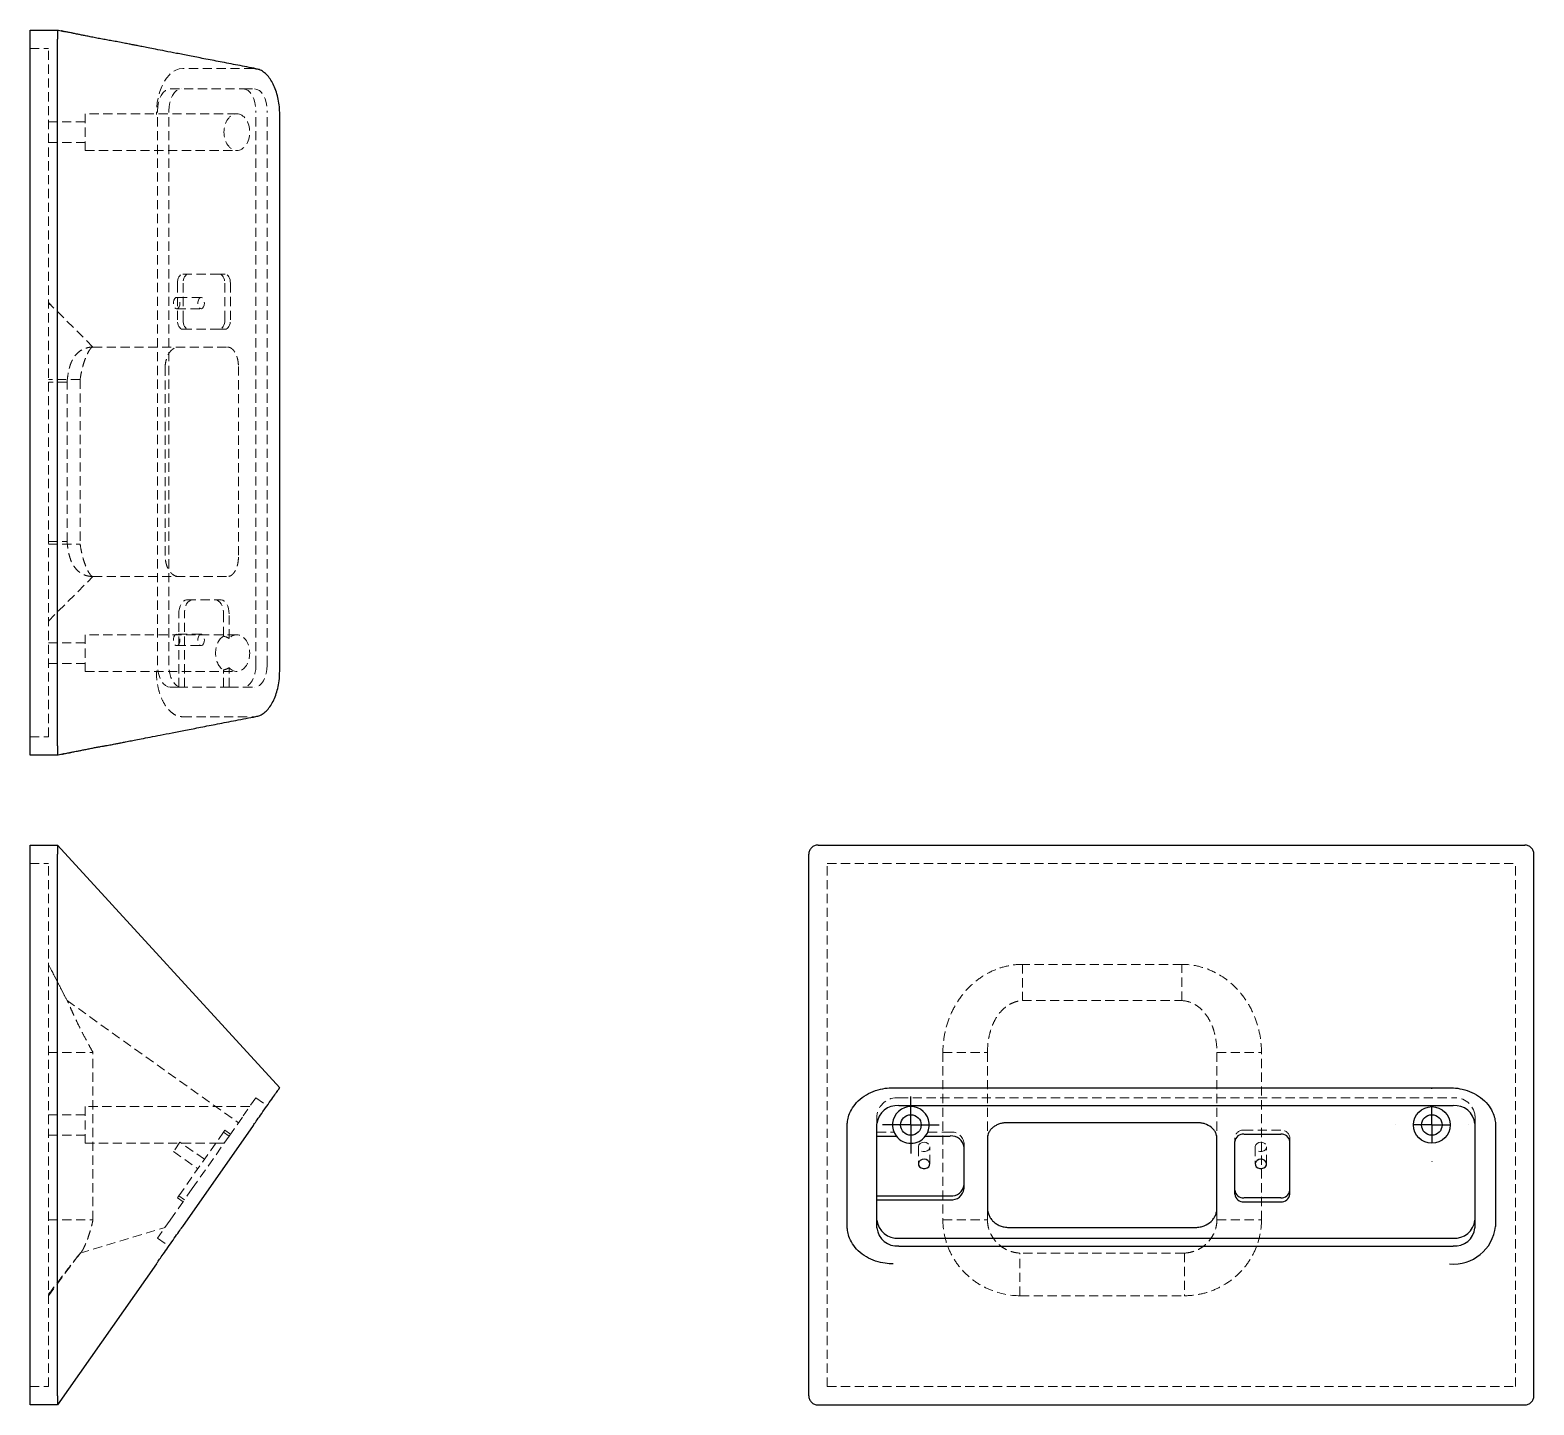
# Model space of a CAD drawing. Header units: millimetres. Extents: x 66 to 273, y 18 to 208.
import ezdxf

# ---------------------------------------------------------------- set-up
doc = ezdxf.new("R2010")
doc.units = ezdxf.units.MM
doc.linetypes.add('HIDDEN', pattern=[1.905, 1.27, -0.635])
doc.layers.add('10', color=7, linetype='Continuous')

# ---------------------------------------------------------------- blocks, each defined once
blk = doc.blocks.new('SW_CENTERMARKSYMBOL_0')
at = {"layer": '10', "color": 0}
for p, q in [((0, 5), (0, 5.03)), ((0, 0), (0, 2.5)), ((-5, 0), (-5.03, 0)), ((0, 0), (-2.5, 0)), ((0, 0), (0, -2.5)), ((0, 0), (2.5, 0)), ((5, 0), (5.03, 0)), ((0, -5), (0, -5.03))]:
    blk.add_line(p, q, dxfattribs=at)
blk = doc.blocks.new('SW_CENTERMARKSYMBOL_1')
at = {"layer": '10', "color": 0}
for p, q in [((0, 2.5), (0, 3.92)), ((0, 0), (0, 2.5)), ((-2.5, 0), (-3.92, 0)), ((0, 0), (-2.5, 0)), ((0, 0), (0, -2.5)), ((0, 0), (2.5, 0)), ((2.5, 0), (3.92, 0)), ((0, -2.5), (0, -3.92))]:
    blk.add_line(p, q, dxfattribs=at)

msp = doc.modelspace()

# ---------------------------------------------------------------- linework, layer by layer
at = {"color": 7, "linetype": 'Continuous', "lineweight": 25}
for p, q in [((65.61, 208), (69.4, 208)), ((65.61, 206.73), (65.61, 208)), ((65.61, 109.27), (65.61, 206.73)), ((69.4, 109.27), (69.4, 206.73)), ((100.03, 119.63), (100.03, 196.37)), ((65.61, 108), (65.61, 109.27)), ((69.4, 108), (65.61, 108)), ((65.61, 94.34), (65.61, 95.61)), ((65.61, 95.61), (69.4, 95.61)), ((100.03, 62.14), (69.4, 95.61)), ((174.27, 95.61), (271.73, 95.61)), ((65.61, 19.66), (65.61, 94.34)), ((69.4, 19.66), (69.4, 94.34)), ((173, 19.66), (173, 94.34)), ((273, 19.66), (273, 94.34)), ((184.63, 62.14), (261.37, 62.14)), ((185.42, 59.67), (261.84, 59.67)), ((86.65, 43.02), (96.4, 56.95)), ((178.3, 43.02), (178.3, 56.95)), ((182.38, 42.79), (182.38, 57.18)), ((226.61, 57.31), (200.31, 57.31)), ((264.88, 42.79), (264.88, 57.18)), ((267.7, 56.95), (267.7, 43.02)), ((182.38, 55.48), (185.06, 55.48)), ((189.11, 55.48), (192.51, 55.48)), ((194.41, 48.22), (194.41, 53.93)), ((197.64, 55.16), (197.64, 45.49)), ((229.28, 45.49), (229.28, 55.16)), ((231.75, 47.45), (231.75, 54.71)), ((233.02, 55.74), (238.08, 55.74)), ((239.34, 47.45), (239.34, 54.71)), ((182.38, 47.21), (192.51, 47.21)), ((182.38, 46.67), (192.51, 46.67)), ((238.08, 46.95), (233.02, 46.95)), ((233.02, 46.41), (238.08, 46.41)), ((200.56, 42.88), (226.36, 42.88)), ((185.42, 41.39), (261.84, 41.39)), ((185.42, 40.3), (261.84, 40.3)), ((83.02, 37.83), (69.4, 18.39)), ((65.61, 18.39), (65.61, 19.66)), ((69.4, 18.39), (65.61, 18.39)), ((174.27, 18.39), (271.73, 18.39))]:
    msp.add_line(p, q, dxfattribs=at)
at = {"color": 7, "linetype": 'HIDDEN', "lineweight": 18}
for p, q in [((65.61, 205.47), (68.14, 205.47)), ((68.14, 110.53), (68.14, 205.47)), ((96.4, 202.7), (86.65, 202.7)), ((96.75, 202.63), (96.4, 202.7)), ((84.93, 199.88), (95.01, 199.88)), ((95.01, 199.88), (96.56, 199.88)), ((73.2, 195.34), (68.14, 195.34)), ((73.2, 196.45), (73.2, 191.39)), ((94.12, 196.45), (73.2, 196.45)), ((83.19, 120.42), (83.19, 196.84)), ((84.75, 120.42), (84.75, 196.84)), ((96.75, 120.42), (96.75, 196.84)), ((98.3, 120.42), (98.3, 196.84)), ((68.14, 192.49), (73.2, 192.49)), ((73.2, 191.39), (94.12, 191.39)), ((91.73, 174.34), (86.65, 174.34)), ((92.51, 174.34), (91.73, 174.34)), ((85.93, 173.08), (85.93, 168.02)), ((86.7, 168.02), (86.7, 173.08)), ((92.46, 173.08), (92.46, 168.02)), ((93.24, 168.02), (93.24, 173.08)), ((74.28, 164.28), (68.14, 170.42)), ((89.19, 171.13), (85.82, 171.13)), ((85.82, 169.55), (89.19, 169.55)), ((91.73, 166.75), (86.65, 166.75)), ((91.73, 166.75), (92.51, 166.75)), ((74.28, 164.28), (92.83, 164.28)), ((72.5, 159.8), (68.14, 159.8)), ((72.5, 159.8), (72.5, 137.12)), ((84.23, 135.56), (84.23, 161.36)), ((94.34, 161.61), (94.34, 135.31)), ((70.71, 159.45), (68.14, 159.45)), ((70.71, 137.46), (70.71, 159.45)), ((68.14, 137.46), (70.71, 137.46)), ((68.14, 137.12), (72.5, 137.12)), ((68.14, 126.49), (74.28, 132.64)), ((74.28, 132.64), (92.83, 132.64)), ((87.2, 129.41), (91.19, 129.41)), ((91.97, 129.41), (91.19, 129.41)), ((86.11, 117.38), (86.11, 127.51)), ((86.88, 117.38), (86.88, 127.51)), ((92.28, 124.42), (92.28, 127.51)), ((93.06, 124.11), (93.06, 127.51)), ((73.2, 124.61), (73.2, 119.55)), ((94.12, 124.61), (73.2, 124.61)), ((89.19, 124.69), (85.82, 124.69)), ((73.2, 123.51), (68.14, 123.51)), ((85.82, 123.11), (89.19, 123.11)), ((68.14, 120.66), (73.2, 120.66)), ((73.2, 119.55), (94.12, 119.55)), ((92.28, 117.38), (92.28, 119.74)), ((93.06, 117.38), (93.06, 120.06)), ((84.93, 117.38), (86.11, 117.38)), ((86.11, 117.38), (92.28, 117.38)), ((92.28, 117.38), (93.06, 117.38)), ((93.06, 117.38), (95.01, 117.38)), ((95.01, 117.38), (96.56, 117.38)), ((86.65, 113.3), (96.4, 113.3)), ((96.4, 113.3), (96.76, 113.35)), ((65.61, 110.53), (68.14, 110.53)), ((65.61, 93.08), (68.14, 93.08)), ((68.14, 20.92), (68.14, 93.08)), ((175.53, 93.08), (270.47, 93.08)), ((175.53, 20.92), (175.53, 93.08)), ((270.47, 20.92), (270.47, 93.08)), ((68.14, 79.15), (70.71, 74.15)), ((202.46, 79.15), (202.46, 74.15)), ((224.45, 79.15), (202.46, 79.15)), ((224.45, 74.15), (224.45, 79.15)), ((70.71, 74.15), (94.34, 57.31)), ((202.46, 74.15), (224.45, 74.15)), ((68.14, 67), (74.28, 67)), ((74.28, 43.9), (74.28, 67)), ((191.49, 67), (197.64, 67)), ((191.49, 67), (191.49, 43.9)), ((197.64, 67), (197.64, 55.16)), ((229.28, 67), (229.28, 55.16)), ((229.28, 67), (235.42, 67)), ((235.42, 43.9), (235.42, 67)), ((96.75, 60.76), (95.01, 58.27)), ((96.75, 60.76), (98.3, 59.67)), ((185.42, 60.76), (261.84, 60.76)), ((73.2, 58.42), (68.14, 58.42)), ((73.2, 59.53), (73.2, 54.47)), ((95.89, 59.53), (73.2, 59.53)), ((93.06, 55.48), (95.01, 58.27)), ((182.38, 58.27), (182.38, 57.18)), ((264.88, 58.27), (264.88, 57.18)), ((86.11, 47.21), (92.28, 56.03)), ((92.46, 56.29), (92.28, 56.03)), ((92.28, 56.03), (93.06, 55.48)), ((93.24, 55.74), (92.46, 56.29)), ((182.38, 56.03), (184.74, 56.03)), ((189.42, 56.03), (192.51, 56.03)), ((238.08, 56.29), (233.02, 56.29)), ((68.14, 55.58), (73.2, 55.58)), ((73.2, 54.47), (91.19, 54.47)), ((86.28, 54.63), (85.37, 53.33)), ((89.65, 52.27), (86.28, 54.63)), ((87.97, 48.22), (91.97, 53.93)), ((91.19, 54.47), (92.35, 54.47)), ((93.06, 55.48), (91.97, 53.93)), ((188.11, 53.98), (188.11, 51.62)), ((189.69, 51.62), (189.69, 53.98)), ((194.41, 53.93), (194.41, 54.47)), ((231.75, 55.25), (231.75, 54.71)), ((234.55, 53.98), (234.55, 51.62)), ((236.13, 51.62), (236.13, 53.98)), ((239.34, 54.71), (239.34, 55.25)), ((85.37, 53.33), (88.74, 50.97)), ((87.97, 48.22), (86.88, 46.67)), ((84.93, 43.88), (86.88, 46.67)), ((86.11, 47.21), (85.93, 46.95)), ((85.93, 46.95), (86.7, 46.41)), ((86.11, 47.21), (86.88, 46.67)), ((68.14, 43.9), (74.28, 43.9)), ((84.93, 43.88), (83.19, 41.39)), ((191.49, 43.9), (197.64, 43.9)), ((197.64, 43.9), (197.64, 45.49)), ((229.28, 43.9), (229.28, 45.49)), ((229.28, 43.9), (235.42, 43.9)), ((72.5, 39.33), (84.23, 42.88)), ((72.5, 39.33), (72.62, 39.42)), ((72.69, 39.51), (72.78, 39.63)), ((83.19, 41.39), (84.75, 40.3)), ((68.14, 33.45), (72.5, 39.33)), ((202.12, 33.45), (202.12, 39.33)), ((224.8, 39.33), (202.12, 39.33)), ((224.8, 39.33), (224.8, 33.45)), ((202.12, 33.45), (224.8, 33.45)), ((65.61, 20.92), (68.14, 20.92)), ((175.53, 20.92), (270.47, 20.92))]:
    msp.add_line(p, q, dxfattribs=at)
at = {"color": 7, "linetype": 'HIDDEN', "lineweight": 18, "flags": 128}
for points in [[(86.65, 202.7), (86.17, 202.65), (85.71, 202.48), (85.26, 202.22), (84.83, 201.85), (84.44, 201.39), (84.08, 200.85), (83.77, 200.22), (83.5, 199.53), (83.29, 198.79), (83.14, 198.01), (83.05, 197.2), (83.02, 196.37)], [(83.19, 196.84), (83.22, 197.44), (83.32, 198.01), (83.48, 198.53), (83.7, 198.99), (83.97, 199.37), (84.27, 199.65), (84.59, 199.82), (84.93, 199.88)], [(84.75, 196.84), (84.78, 197.44), (84.88, 198.01), (85.04, 198.53), (85.26, 198.99), (85.52, 199.37), (85.82, 199.65), (86.15, 199.82), (86.49, 199.88)], [(95.01, 199.88), (95.35, 199.82), (95.67, 199.65), (95.98, 199.37), (96.24, 198.99), (96.46, 198.53), (96.62, 198.01), (96.72, 197.44), (96.75, 196.84)], [(96.56, 199.88), (96.9, 199.82), (97.23, 199.65), (97.53, 199.37), (97.79, 198.99), (98.01, 198.53), (98.17, 198.01), (98.27, 197.44), (98.3, 196.84)], [(85.93, 173.08), (85.94, 173.33), (85.98, 173.56), (86.05, 173.78), (86.14, 173.97), (86.25, 174.13), (86.37, 174.25), (86.51, 174.32), (86.65, 174.34)], [(87.43, 174.34), (87.29, 174.32), (87.15, 174.25), (87.03, 174.13), (86.92, 173.97), (86.83, 173.78), (86.76, 173.56), (86.72, 173.33), (86.7, 173.08)], [(91.73, 174.34), (91.88, 174.32), (92.01, 174.25), (92.14, 174.13), (92.25, 173.97), (92.34, 173.78), (92.4, 173.56), (92.45, 173.33), (92.46, 173.08)], [(93.24, 173.08), (93.22, 173.33), (93.18, 173.56), (93.12, 173.78), (93.02, 173.97), (92.91, 174.13), (92.79, 174.25), (92.65, 174.32), (92.51, 174.34)], [(86.28, 170.34), (86.25, 170.06), (86.16, 169.81), (86.02, 169.63), (85.86, 169.55), (85.7, 169.58), (85.55, 169.71), (85.44, 169.93), (85.38, 170.2), (85.38, 170.49), (85.44, 170.76), (85.55, 170.97), (85.7, 171.1), (85.86, 171.13), (86.02, 171.05), (86.16, 170.87), (86.25, 170.63), (86.28, 170.34)], [(89.65, 170.34), (89.62, 170.06), (89.53, 169.81), (89.39, 169.63), (89.23, 169.55), (89.07, 169.58), (88.92, 169.71), (88.81, 169.93), (88.75, 170.2), (88.75, 170.49), (88.81, 170.76), (88.92, 170.97), (89.07, 171.1), (89.23, 171.13), (89.39, 171.05), (89.53, 170.87), (89.62, 170.63), (89.65, 170.34)], [(86.65, 166.75), (86.51, 166.77), (86.37, 166.85), (86.25, 166.96), (86.14, 167.12), (86.05, 167.31), (85.98, 167.53), (85.94, 167.77), (85.93, 168.02)], [(86.7, 168.02), (86.72, 167.77), (86.76, 167.53), (86.83, 167.31), (86.92, 167.12), (87.03, 166.96), (87.15, 166.85), (87.29, 166.77), (87.43, 166.75)], [(92.46, 168.02), (92.45, 167.77), (92.4, 167.53), (92.34, 167.31), (92.25, 167.12), (92.14, 166.96), (92.01, 166.85), (91.88, 166.77), (91.73, 166.75)], [(92.51, 166.75), (92.65, 166.77), (92.79, 166.85), (92.91, 166.96), (93.02, 167.12), (93.12, 167.31), (93.18, 167.53), (93.22, 167.77), (93.24, 168.02)], [(86.11, 127.51), (86.13, 127.88), (86.19, 128.24), (86.29, 128.56), (86.43, 128.85), (86.59, 129.09), (86.78, 129.26), (86.98, 129.37), (87.2, 129.41)], [(87.97, 129.41), (87.76, 129.37), (87.56, 129.26), (87.37, 129.09), (87.2, 128.85), (87.07, 128.56), (86.97, 128.24), (86.91, 127.88), (86.88, 127.51)], [(91.19, 129.41), (91.4, 129.37), (91.61, 129.26), (91.79, 129.09), (91.96, 128.85), (92.09, 128.56), (92.2, 128.24), (92.26, 127.88), (92.28, 127.51)], [(93.06, 127.51), (93.03, 127.88), (92.97, 128.24), (92.87, 128.56), (92.74, 128.85), (92.57, 129.09), (92.38, 129.26), (92.18, 129.37), (91.97, 129.41)], [(86.28, 123.9), (86.25, 123.62), (86.16, 123.37), (86.02, 123.19), (85.86, 123.11), (85.7, 123.14), (85.55, 123.27), (85.44, 123.49), (85.38, 123.76), (85.38, 124.05), (85.44, 124.32), (85.55, 124.53), (85.7, 124.66), (85.86, 124.69), (86.02, 124.61), (86.16, 124.43), (86.25, 124.19), (86.28, 123.9)], [(89.65, 123.9), (89.62, 123.62), (89.53, 123.37), (89.39, 123.19), (89.23, 123.11), (89.07, 123.14), (88.92, 123.27), (88.81, 123.49), (88.75, 123.76), (88.75, 124.05), (88.81, 124.32), (88.92, 124.53), (89.07, 124.66), (89.23, 124.69), (89.39, 124.61), (89.53, 124.43), (89.62, 124.19), (89.65, 123.9)], [(84.93, 117.38), (84.59, 117.44), (84.27, 117.61), (83.97, 117.89), (83.7, 118.27), (83.48, 118.73), (83.32, 119.26), (83.22, 119.83), (83.19, 120.42)], [(86.49, 117.38), (86.15, 117.44), (85.82, 117.61), (85.52, 117.89), (85.26, 118.27), (85.04, 118.73), (84.88, 119.26), (84.78, 119.83), (84.75, 120.42)], [(96.75, 120.42), (96.72, 119.83), (96.62, 119.26), (96.46, 118.73), (96.24, 118.27), (95.98, 117.89), (95.67, 117.61), (95.35, 117.44), (95.01, 117.38)], [(98.3, 120.42), (98.27, 119.83), (98.17, 119.26), (98.01, 118.73), (97.79, 118.27), (97.53, 117.89), (97.23, 117.61), (96.9, 117.44), (96.56, 117.38)], [(188.9, 54.63), (188.62, 54.58), (188.37, 54.46), (188.19, 54.27), (188.11, 54.04), (188.14, 53.8), (188.27, 53.59), (188.49, 53.43), (188.76, 53.34), (189.05, 53.34), (189.32, 53.43), (189.53, 53.59), (189.66, 53.8), (189.69, 54.04), (189.61, 54.27), (189.43, 54.46), (189.19, 54.58), (188.9, 54.63)], [(235.34, 54.63), (235.06, 54.58), (234.81, 54.46), (234.63, 54.27), (234.55, 54.04), (234.58, 53.8), (234.71, 53.59), (234.93, 53.43), (235.2, 53.34), (235.49, 53.34), (235.76, 53.43), (235.97, 53.59), (236.1, 53.8), (236.13, 54.04), (236.05, 54.27), (235.87, 54.46), (235.63, 54.58), (235.34, 54.63)]]:
    msp.add_lwpolyline(points, dxfattribs=at)
at = {"color": 7, "linetype": 'Continuous', "lineweight": 25, "flags": 128}
for points in [[(188.9, 52.27), (188.62, 52.22), (188.37, 52.1), (188.19, 51.91), (188.11, 51.68), (188.14, 51.44), (188.27, 51.23), (188.49, 51.07), (188.76, 50.98), (189.05, 50.98), (189.32, 51.07), (189.53, 51.23), (189.66, 51.44), (189.69, 51.68), (189.61, 51.91), (189.43, 52.1), (189.19, 52.22), (188.9, 52.27)], [(235.34, 52.27), (235.06, 52.22), (234.81, 52.1), (234.63, 51.91), (234.55, 51.68), (234.58, 51.44), (234.71, 51.23), (234.93, 51.07), (235.2, 50.98), (235.49, 50.98), (235.76, 51.07), (235.97, 51.23), (236.1, 51.44), (236.13, 51.68), (236.05, 51.91), (235.87, 52.1), (235.63, 52.22), (235.34, 52.27)]]:
    msp.add_lwpolyline(points, dxfattribs=at)
at = {"color": 7, "linetype": 'Continuous', "lineweight": 25}
for centre, radius in [((187.08, 57), 1.42), ((258.92, 57), 2.53), ((258.92, 57), 1.42)]:
    msp.add_circle(centre, radius, dxfattribs=at)
at = {"color": 7, "linetype": 'HIDDEN', "lineweight": 18}
for centre, radius, start, end in [((185.17, 57.96), 2.8, 84.8889, 173.7565), ((262.09, 57.96), 2.8, 6.2435, 95.1111), ((192.67, 54.28), 1.75, 6.2435, 95.1111), ((232.91, 55.12), 1.17, 84.8889, 173.7565), ((238.18, 55.12), 1.17, 6.2435, 95.1111)]:
    msp.add_arc(centre, radius, start, end, dxfattribs=at)
at = {"color": 7, "linetype": 'Continuous', "lineweight": 25}
for centre, radius, start, end in [((185.17, 56.88), 2.8, 84.8889, 173.7565), ((187.08, 57), 2.53, 323.1775, 216.8225), ((262.09, 56.88), 2.8, 6.2435, 95.1111), ((187.08, 57), 2.53, 216.8225, 323.1775), ((192.67, 53.74), 1.75, 6.2435, 95.1111), ((232.91, 54.58), 1.17, 84.8889, 173.7565), ((238.18, 54.58), 1.17, 6.2435, 95.1111), ((192.67, 48.96), 1.75, 264.8889, 353.7565), ((192.67, 48.42), 1.75, 264.8889, 353.7565), ((232.91, 48.12), 1.17, 186.2435, 275.1111), ((238.18, 48.12), 1.17, 264.8889, 353.7565), ((232.91, 47.57), 1.17, 186.2435, 275.1111), ((238.18, 47.57), 1.17, 264.8889, 353.7565), ((185.17, 44.19), 2.8, 186.2435, 275.1111), ((262.09, 44.19), 2.8, 264.8889, 353.7565), ((185.17, 43.1), 2.8, 186.2435, 275.1111), ((261.89, 43.65), 5.84, 264.8889, 353.7565), ((262.09, 43.1), 2.8, 264.8889, 353.7565)]:
    msp.add_arc(centre, radius, start, end, dxfattribs=at)
at = {"color": 7, "linetype": 'HIDDEN', "lineweight": 18}
msp.add_ellipse((94.12, 193.92), major_axis=(0, 2.53), ratio=0.700208, dxfattribs=at)
for centre, major_axis, start_param, end_param in [((94.12, 122.08), (0, 2.53), 2.498919, 6.925859), ((92.96, 122.08), (0, 2.53), 0.394392, 2.747201), ((90.89, 122.08), (3.62, 0), 0.928122, 1.176404), ((90.89, 122.08), (3.62, 0), 5.106781, 5.355063)]:
    msp.add_ellipse(centre, major_axis=major_axis, ratio=0.700208, start_param=start_param, end_param=end_param, dxfattribs=at)
at = {"color": 7, "linetype": 'Continuous', "lineweight": 25}
for points, knots in [([(69.4, 208), (69.4, 208), (69.4, 207.97), (69.4, 207.87), (69.4, 207.83), (69.4, 207.74), (69.4, 207.69), (69.4, 207.51), (69.4, 207.37), (69.4, 207.07), (69.4, 206.9), (69.4, 206.73)], [0, 0, 0, 0, 0.25, 0.25, 0.375, 0.375, 0.5, 0.5, 0.75, 0.75, 1, 1, 1, 1]), ([(96.76, 202.67), (95.92, 202.83), (94.27, 203.15), (91.88, 203.61), (89.66, 204.04), (87.65, 204.43), (85.87, 204.78), (84.3, 205.08), (83, 205.34), (81.93, 205.55), (81.09, 205.71), (80.41, 205.84), (79.83, 205.96), (79.23, 206.07), (78.52, 206.21), (77.81, 206.35), (76.99, 206.5), (76.15, 206.65), (75.38, 206.79), (74.63, 206.93), (73.91, 207.07), (73.29, 207.2), (72.72, 207.31), (72.25, 207.41), (71.88, 207.48), (71.61, 207.54), (71.38, 207.58), (71.13, 207.63), (70.93, 207.67), (70.65, 207.73), (70.41, 207.78), (70.2, 207.83), (70.05, 207.86), (69.96, 207.88), (69.92, 207.88), (69.93, 207.88), (69.93, 207.88)], [0, 0, 0, 0, 0.080245, 0.158767, 0.230346, 0.294976, 0.352655, 0.403382, 0.447158, 0.479759, 0.507038, 0.528996, 0.545634, 0.564102, 0.586913, 0.614121, 0.63572, 0.651529, 0.666934, 0.682261, 0.697922, 0.712061, 0.724005, 0.733697, 0.739815, 0.745283, 0.750483, 0.755805, 0.767917, 0.782511, 0.809554, 0.843264, 0.883967, 0.931786, 0.978168, 1, 1, 1, 1]), ([(100.03, 196.37), (100.03, 196.72), (100.01, 197.43), (99.85, 198.46), (99.6, 199.45), (99.26, 200.33), (98.83, 201.11), (98.35, 201.76), (97.8, 202.24), (97.26, 202.57), (96.9, 202.61), (96.75, 202.63)], [0, 0, 0, 0, 0.11257, 0.228397, 0.341272, 0.457433, 0.569808, 0.685415, 0.798464, 0.914815, 1, 1, 1, 1]), ([(96.76, 113.35), (96.84, 113.36), (97.13, 113.39), (97.6, 113.63), (98.17, 114.06), (98.68, 114.66), (99.13, 115.4), (99.49, 116.25), (99.78, 117.21), (99.99, 118.33), (100.02, 119.16), (100.03, 119.63)], [0, 0, 0, 0, 0.045824, 0.161952, 0.274807, 0.390922, 0.504174, 0.620734, 0.733354, 0.849213, 1, 1, 1, 1]), ([(69.93, 108.12), (69.93, 108.12), (69.93, 108.12), (70, 108.13), (70.14, 108.16), (70.34, 108.2), (70.61, 108.26), (70.9, 108.32), (71.14, 108.37), (71.27, 108.39), (71.49, 108.44), (71.81, 108.5), (72.19, 108.58), (72.65, 108.67), (73.19, 108.78), (73.75, 108.89), (74.32, 109.01), (74.85, 109.11), (75.32, 109.19), (75.64, 109.25), (75.89, 109.29), (76.14, 109.33), (76.45, 109.39), (76.8, 109.45), (77.23, 109.54), (77.67, 109.62), (78.12, 109.71), (78.48, 109.78), (78.83, 109.85), (79.31, 109.94), (80.02, 110.08), (81.01, 110.27), (82.21, 110.51), (83.63, 110.78), (85.26, 111.1), (87.12, 111.46), (89.2, 111.87), (91.51, 112.32), (94.05, 112.81), (95.83, 113.15), (96.75, 113.33)], [0, 0, 0, 0, 0.0427145, 0.0962405, 0.1422885, 0.1808238, 0.2120491, 0.2364316, 0.2427754, 0.2485621, 0.25408, 0.2600761, 0.2672647, 0.2761873, 0.2872362, 0.3005568, 0.3128941, 0.3231983, 0.3319106, 0.3394634, 0.3429106, 0.3463788, 0.3539875, 0.362873, 0.3729973, 0.3914564, 0.4060601, 0.416702, 0.4258896, 0.4392352, 0.463316, 0.4948878, 0.5339522, 0.5792064, 0.6315708, 0.6910455, 0.7576292, 0.8313194, 0.9121117, 1, 1, 1, 1]), ([(69.4, 109.27), (69.4, 109.1), (69.4, 108.93), (69.4, 108.7), (69.4, 108.63), (69.4, 108.49), (69.4, 108.43), (69.4, 108.25), (69.4, 108.16), (69.4, 108.03), (69.4, 108), (69.4, 108)], [0, 0, 0, 0, 0.25, 0.25, 0.375, 0.375, 0.5, 0.5, 0.75, 0.75, 1, 1, 1, 1]), ([(69.4, 95.61), (69.4, 95.61), (69.4, 95.57), (69.4, 95.48), (69.4, 95.44), (69.4, 95.35), (69.4, 95.3), (69.4, 95.12), (69.4, 94.98), (69.4, 94.68), (69.4, 94.51), (69.4, 94.34)], [0, 0, 0, 0, 0.25, 0.25, 0.375, 0.375, 0.5, 0.5, 0.75, 0.75, 1, 1, 1, 1]), ([(174.27, 95.61), (174.1, 95.61), (173.93, 95.57), (173.7, 95.48), (173.63, 95.44), (173.49, 95.35), (173.43, 95.3), (173.25, 95.12), (173.16, 94.98), (173.03, 94.68), (173, 94.51), (173, 94.34)], [0, 0, 0, 0, 0.25, 0.25, 0.375, 0.375, 0.5, 0.5, 0.75, 0.75, 1, 1, 1, 1]), ([(273, 94.34), (273, 94.51), (272.97, 94.67), (272.87, 94.9), (272.83, 94.98), (272.74, 95.11), (272.69, 95.18), (272.51, 95.35), (272.37, 95.45), (272.07, 95.57), (271.9, 95.61), (271.73, 95.61)], [0, 0, 0, 0, 0.25, 0.25, 0.375, 0.375, 0.5, 0.5, 0.75, 0.75, 1, 1, 1, 1]), ([(96.4, 56.95), (96.5, 57.09), (96.64, 57.29), (96.97, 57.77), (97.17, 58.05), (97.61, 58.68), (97.84, 59.01), (98.32, 59.68), (98.55, 60.02), (98.98, 60.64), (99.18, 60.92), (99.52, 61.4), (99.66, 61.6), (99.87, 61.9), (99.94, 62), (100.02, 62.12), (100.03, 62.14), (100.03, 62.14)], [1.14343487, 1.14343487, 1.14343487, 1.14343487, 1.14652163, 1.14652163, 1.1496084, 1.1496084, 1.15269516, 1.15269516, 1.15578192, 1.15578192, 1.15886868, 1.15886868, 1.16195544, 1.16195544, 1.1650422, 1.1650422, 1.16812896, 1.16812896, 1.16812896, 1.16812896]), ([(178.3, 56.95), (178.3, 57.09), (178.31, 57.29), (178.37, 57.77), (178.43, 58.05), (178.65, 58.68), (178.8, 59.01), (179.23, 59.68), (179.5, 60.02), (180.15, 60.64), (180.53, 60.92), (181.34, 61.4), (181.78, 61.6), (182.66, 61.9), (183.1, 62), (183.92, 62.12), (184.3, 62.14), (184.63, 62.14)], [1.14343487, 1.14343487, 1.14343487, 1.14343487, 1.14652163, 1.14652163, 1.1496084, 1.1496084, 1.15269516, 1.15269516, 1.15578192, 1.15578192, 1.15886868, 1.15886868, 1.16195544, 1.16195544, 1.1650422, 1.1650422, 1.16812896, 1.16812896, 1.16812896, 1.16812896]), ([(261.37, 62.14), (261.7, 62.14), (262.08, 62.12), (262.9, 62), (263.34, 61.9), (264.22, 61.6), (264.66, 61.4), (265.47, 60.92), (265.85, 60.64), (266.5, 60.02), (266.77, 59.68), (267.2, 59.01), (267.35, 58.68), (267.57, 58.05), (267.63, 57.77), (267.69, 57.29), (267.7, 57.09), (267.7, 56.95)], [0.47530591, 0.47530591, 0.47530591, 0.47530591, 0.47839267, 0.47839267, 0.48147943, 0.48147943, 0.48456619, 0.48456619, 0.48765296, 0.48765296, 0.49073972, 0.49073972, 0.49382648, 0.49382648, 0.49691324, 0.49691324, 0.5, 0.5, 0.5, 0.5]), ([(200.31, 57.31), (200.13, 57.31), (199.96, 57.3), (199.62, 57.24), (199.46, 57.2), (199.13, 57.09), (198.98, 57.03), (198.69, 56.87), (198.55, 56.78), (198.31, 56.59), (198.19, 56.48), (198, 56.24), (197.91, 56.12), (197.71, 55.73), (197.64, 55.44), (197.64, 55.16)], [0, 0, 0, 0, 0.125, 0.125, 0.25, 0.25, 0.375, 0.375, 0.5, 0.5, 0.625, 0.625, 0.75, 0.75, 1, 1, 1, 1]), ([(229.28, 55.16), (229.28, 55.3), (229.26, 55.44), (229.19, 55.72), (229.14, 55.86), (229.01, 56.12), (228.92, 56.24), (228.73, 56.47), (228.61, 56.58), (228.24, 56.88), (227.94, 57.04), (227.47, 57.2), (227.3, 57.24), (226.96, 57.3), (226.78, 57.31), (226.61, 57.31)], [0, 0, 0, 0, 0.125, 0.125, 0.25, 0.25, 0.375, 0.375, 0.5, 0.5, 0.75, 0.75, 0.875, 0.875, 1, 1, 1, 1]), ([(197.64, 45.49), (197.64, 45.16), (197.71, 44.84), (197.92, 44.38), (198, 44.23), (198.2, 43.95), (198.32, 43.81), (198.58, 43.56), (198.73, 43.45), (199.04, 43.25), (199.21, 43.17), (199.58, 43.02), (199.76, 42.97), (200.15, 42.9), (200.36, 42.88), (200.56, 42.88)], [0, 0, 0, 0, 0.25, 0.25, 0.375, 0.375, 0.5, 0.5, 0.625, 0.625, 0.75, 0.75, 0.875, 0.875, 1, 1, 1, 1]), ([(226.36, 42.88), (226.56, 42.88), (226.76, 42.9), (227.15, 42.97), (227.34, 43.02), (227.88, 43.23), (228.2, 43.44), (228.6, 43.81), (228.72, 43.95), (228.92, 44.23), (229, 44.38), (229.14, 44.68), (229.19, 44.84), (229.26, 45.17), (229.28, 45.33), (229.28, 45.49)], [0, 0, 0, 0, 0.125, 0.125, 0.25, 0.25, 0.5, 0.5, 0.625, 0.625, 0.75, 0.75, 0.875, 0.875, 1, 1, 1, 1]), ([(83.02, 37.83), (83.02, 37.83), (83.03, 37.86), (83.12, 37.98), (83.19, 38.08), (83.39, 38.37), (83.53, 38.57), (83.87, 39.05), (84.07, 39.33), (84.5, 39.95), (84.74, 40.29), (85.21, 40.96), (85.44, 41.3), (85.88, 41.92), (86.08, 42.21), (86.42, 42.69), (86.55, 42.88), (86.65, 43.02)], [0.97530591, 0.97530591, 0.97530591, 0.97530591, 0.97839267, 0.97839267, 0.98147943, 0.98147943, 0.98456619, 0.98456619, 0.98765296, 0.98765296, 0.99073972, 0.99073972, 0.99382648, 0.99382648, 0.99691324, 0.99691324, 1, 1, 1, 1]), ([(184.63, 37.83), (184.3, 37.83), (183.92, 37.86), (183.1, 37.98), (182.66, 38.08), (181.78, 38.37), (181.34, 38.57), (180.53, 39.05), (180.15, 39.33), (179.5, 39.95), (179.23, 40.29), (178.8, 40.96), (178.65, 41.3), (178.43, 41.92), (178.37, 42.21), (178.31, 42.69), (178.3, 42.88), (178.3, 43.02)], [0.97530591, 0.97530591, 0.97530591, 0.97530591, 0.97839267, 0.97839267, 0.98147943, 0.98147943, 0.98456619, 0.98456619, 0.98765296, 0.98765296, 0.99073972, 0.99073972, 0.99382648, 0.99382648, 0.99691324, 0.99691324, 1, 1, 1, 1]), ([(69.4, 19.66), (69.4, 19.49), (69.4, 19.33), (69.4, 19.1), (69.4, 19.02), (69.4, 18.89), (69.4, 18.82), (69.4, 18.65), (69.4, 18.55), (69.4, 18.43), (69.4, 18.39), (69.4, 18.39)], [0, 0, 0, 0, 0.25, 0.25, 0.375, 0.375, 0.5, 0.5, 0.75, 0.75, 1, 1, 1, 1]), ([(173, 19.66), (173, 19.49), (173.03, 19.33), (173.13, 19.1), (173.17, 19.02), (173.26, 18.89), (173.31, 18.82), (173.49, 18.65), (173.63, 18.55), (173.93, 18.43), (174.1, 18.39), (174.27, 18.39)], [0, 0, 0, 0, 0.25, 0.25, 0.375, 0.375, 0.5, 0.5, 0.75, 0.75, 1, 1, 1, 1]), ([(271.73, 18.39), (271.9, 18.39), (272.06, 18.43), (272.37, 18.55), (272.51, 18.65), (272.75, 18.88), (272.84, 19.02), (272.97, 19.33), (273, 19.49), (273, 19.66)], [0, 0, 0, 0, 0.25, 0.25, 0.5, 0.5, 0.75, 0.75, 1, 1, 1, 1])]:
    msp.add_open_spline(points, degree=3, knots=knots, dxfattribs=at)
at = {"color": 7, "linetype": 'HIDDEN', "lineweight": 18}
for points, knots in [([(70.29, 207.78), (70.29, 207.78), (70.29, 207.78), (70.27, 207.78), (70.25, 207.79), (70.21, 207.8), (70.15, 207.81), (70.07, 207.83), (69.98, 207.85), (69.87, 207.88), (69.74, 207.91), (69.6, 207.95), (69.49, 207.98), (69.42, 208), (69.4, 208)], [0, 0, 0, 0, 0.00346, 0.021319, 0.054742, 0.103625, 0.167767, 0.259303, 0.36943, 0.496708, 0.638903, 0.792696, 0.953342, 1, 1, 1, 1]), ([(68.56, 170), (68.49, 170.06), (68.34, 170.19), (68.21, 170.2), (68.14, 170.21)], [0, 0, 0, 0, 0.495493, 1, 1, 1, 1]), ([(70.71, 159.45), (70.74, 159.88), (70.79, 160.29), (70.9, 160.88), (70.94, 161.08), (71.03, 161.44), (71.08, 161.61), (71.19, 161.94), (71.25, 162.09), (71.38, 162.38), (71.45, 162.51), (71.66, 162.89), (71.81, 163.1), (72.14, 163.47), (72.32, 163.62), (72.68, 163.87), (72.87, 163.97), (73.46, 164.21), (73.87, 164.28), (74.28, 164.28)], [0, 0, 0, 0, 0.125, 0.125, 0.1875, 0.1875, 0.25, 0.25, 0.3125, 0.3125, 0.375, 0.375, 0.5, 0.5, 0.625, 0.625, 0.75, 0.75, 1, 1, 1, 1]), ([(74.28, 164.28), (74.22, 164.28), (74.15, 164.25), (74, 164.13), (73.92, 164.04), (73.76, 163.81), (73.67, 163.67), (73.5, 163.34), (73.41, 163.16), (73.24, 162.75), (73.16, 162.53), (73, 162.05), (72.92, 161.79), (72.78, 161.26), (72.72, 160.98), (72.6, 160.4), (72.55, 160.1), (72.5, 159.8)], [0, 0, 0, 0, 0.125, 0.125, 0.25, 0.25, 0.375, 0.375, 0.5, 0.5, 0.625, 0.625, 0.75, 0.75, 0.875, 0.875, 1, 1, 1, 1]), ([(84.23, 161.36), (84.23, 161.56), (84.24, 161.76), (84.29, 162.15), (84.33, 162.34), (84.48, 162.88), (84.62, 163.2), (84.88, 163.6), (84.98, 163.72), (85.18, 163.92), (85.28, 164), (85.49, 164.14), (85.61, 164.19), (85.83, 164.26), (85.95, 164.28), (86.06, 164.28)], [0, 0, 0, 0, 0.125, 0.125, 0.25, 0.25, 0.5, 0.5, 0.625, 0.625, 0.75, 0.75, 0.875, 0.875, 1, 1, 1, 1]), ([(92.83, 164.28), (92.93, 164.28), (93.03, 164.26), (93.22, 164.19), (93.32, 164.14), (93.5, 164.01), (93.59, 163.92), (93.75, 163.73), (93.83, 163.61), (94.03, 163.24), (94.15, 162.94), (94.26, 162.47), (94.29, 162.3), (94.33, 161.96), (94.34, 161.78), (94.34, 161.61)], [0, 0, 0, 0, 0.125, 0.125, 0.25, 0.25, 0.375, 0.375, 0.5, 0.5, 0.75, 0.75, 0.875, 0.875, 1, 1, 1, 1]), ([(74.28, 132.64), (74.07, 132.64), (73.87, 132.66), (73.47, 132.73), (73.27, 132.79), (72.88, 132.94), (72.7, 133.04), (72.33, 133.29), (72.15, 133.44), (71.82, 133.81), (71.66, 134.02), (71.38, 134.52), (71.25, 134.81), (71.08, 135.3), (71.03, 135.47), (70.94, 135.83), (70.9, 136.03), (70.83, 136.42), (70.8, 136.62), (70.75, 137.03), (70.73, 137.25), (70.71, 137.46)], [0, 0, 0, 0, 0.125, 0.125, 0.25, 0.25, 0.375, 0.375, 0.5, 0.5, 0.625, 0.625, 0.75, 0.75, 0.8125, 0.8125, 0.875, 0.875, 0.9375, 0.9375, 1, 1, 1, 1]), ([(72.5, 137.12), (72.55, 136.82), (72.6, 136.52), (72.71, 135.95), (72.78, 135.66), (72.92, 135.12), (73, 134.87), (73.16, 134.39), (73.24, 134.17), (73.41, 133.76), (73.5, 133.58), (73.67, 133.25), (73.76, 133.11), (73.92, 132.88), (74, 132.79), (74.15, 132.67), (74.22, 132.64), (74.28, 132.64)], [0, 0, 0, 0, 0.125, 0.125, 0.25, 0.25, 0.375, 0.375, 0.5, 0.5, 0.625, 0.625, 0.75, 0.75, 0.875, 0.875, 1, 1, 1, 1]), ([(86.06, 132.64), (85.83, 132.64), (85.6, 132.71), (85.28, 132.92), (85.18, 133), (84.98, 133.2), (84.88, 133.32), (84.71, 133.58), (84.63, 133.73), (84.49, 134.04), (84.43, 134.21), (84.33, 134.58), (84.29, 134.76), (84.24, 135.15), (84.23, 135.36), (84.23, 135.56)], [0, 0, 0, 0, 0.25, 0.25, 0.375, 0.375, 0.5, 0.5, 0.625, 0.625, 0.75, 0.75, 0.875, 0.875, 1, 1, 1, 1]), ([(94.34, 135.31), (94.34, 135.13), (94.33, 134.96), (94.29, 134.62), (94.26, 134.46), (94.18, 134.13), (94.14, 133.98), (94.03, 133.69), (93.97, 133.55), (93.83, 133.31), (93.75, 133.19), (93.59, 133), (93.5, 132.91), (93.23, 132.71), (93.03, 132.64), (92.83, 132.64)], [0, 0, 0, 0, 0.125, 0.125, 0.25, 0.25, 0.375, 0.375, 0.5, 0.5, 0.625, 0.625, 0.75, 0.75, 1, 1, 1, 1]), ([(83.02, 119.63), (83.02, 119.3), (83.03, 118.92), (83.12, 118.1), (83.19, 117.66), (83.39, 116.78), (83.53, 116.34), (83.87, 115.53), (84.07, 115.15), (84.5, 114.5), (84.74, 114.23), (85.21, 113.8), (85.44, 113.65), (85.88, 113.43), (86.08, 113.37), (86.42, 113.31), (86.55, 113.3), (86.65, 113.3)], [0.97530591, 0.97530591, 0.97530591, 0.97530591, 0.97839267, 0.97839267, 0.98147943, 0.98147943, 0.98456619, 0.98456619, 0.98765296, 0.98765296, 0.99073972, 0.99073972, 0.99382648, 0.99382648, 0.99691324, 0.99691324, 1, 1, 1, 1]), ([(69.4, 108), (69.42, 108), (69.48, 108.02), (69.59, 108.05), (69.73, 108.09), (69.85, 108.12), (69.96, 108.14), (70.05, 108.16), (70.13, 108.18), (70.19, 108.2), (70.23, 108.21), (70.26, 108.21), (70.28, 108.22), (70.28, 108.22)], [0, 0, 0, 0, 0.042249, 0.200182, 0.351836, 0.492683, 0.619524, 0.730171, 0.82319, 0.889408, 0.941076, 0.97798, 1, 1, 1, 1]), ([(70.8, 74.02), (70.57, 74.45), (70.12, 75.31), (69.24, 77.01), (68.59, 78.27), (68.16, 79.1)], [0, 0, 0, 0, 0.263839, 0.512183, 1, 1, 1, 1]), ([(202.46, 79.15), (201.7, 79.15), (200.95, 79.06), (199.48, 78.72), (198.76, 78.46), (197.4, 77.8), (196.76, 77.4), (195.56, 76.46), (195.01, 75.94), (194.03, 74.79), (193.59, 74.16), (192.83, 72.85), (192.52, 72.17), (192.01, 70.74), (191.81, 70), (191.56, 68.52), (191.49, 67.76), (191.49, 67)], [0, 0, 0, 0, 0.00356848, 0.00356848, 0.00713696, 0.00713696, 0.01070545, 0.01070545, 0.01427393, 0.01427393, 0.01784241, 0.01784241, 0.02141089, 0.02141089, 0.02497937, 0.02497937, 0.02854785, 0.02854785, 0.02854785, 0.02854785]), ([(235.42, 67), (235.42, 68.53), (235.17, 70.01), (234.4, 72.16), (234.09, 72.85), (233.34, 74.16), (232.9, 74.77), (231.41, 76.51), (230.22, 77.45), (228.16, 78.46), (227.45, 78.71), (225.99, 79.06), (225.22, 79.15), (224.45, 79.15)], [0, 0, 0, 0, 0.00712186, 0.00712186, 0.01068279, 0.01068279, 0.01424373, 0.01424373, 0.02136559, 0.02136559, 0.02492652, 0.02492652, 0.02848745, 0.02848745, 0.02848745, 0.02848745]), ([(74.28, 67), (74.07, 67.38), (73.87, 67.75), (73.47, 68.49), (73.27, 68.86), (72.88, 69.59), (72.7, 69.95), (72.33, 70.68), (72.15, 71.04), (71.82, 71.74), (71.66, 72.07), (71.38, 72.7), (71.25, 73), (71.08, 73.38), (71.03, 73.5), (70.94, 73.71), (70.9, 73.8), (70.83, 73.96), (70.8, 74.02), (70.75, 74.11), (70.73, 74.14), (70.71, 74.15)], [0, 0, 0, 0, 0.125, 0.125, 0.25, 0.25, 0.375, 0.375, 0.5, 0.5, 0.625, 0.625, 0.75, 0.75, 0.8125, 0.8125, 0.875, 0.875, 0.9375, 0.9375, 1, 1, 1, 1]), ([(197.64, 67), (197.64, 67.38), (197.66, 67.75), (197.73, 68.49), (197.79, 68.86), (197.94, 69.59), (198.04, 69.95), (198.29, 70.68), (198.44, 71.04), (198.81, 71.74), (199.02, 72.07), (199.52, 72.7), (199.81, 73), (200.3, 73.38), (200.47, 73.5), (200.83, 73.71), (201.03, 73.8), (201.42, 73.96), (201.62, 74.02), (202.03, 74.11), (202.25, 74.14), (202.46, 74.15)], [0, 0, 0, 0, 0.125, 0.125, 0.25, 0.25, 0.375, 0.375, 0.5, 0.5, 0.625, 0.625, 0.75, 0.75, 0.8125, 0.8125, 0.875, 0.875, 0.9375, 0.9375, 1, 1, 1, 1]), ([(224.45, 74.15), (224.88, 74.13), (225.29, 74.04), (225.88, 73.81), (226.08, 73.71), (226.44, 73.5), (226.61, 73.39), (226.94, 73.13), (227.09, 72.99), (227.38, 72.71), (227.51, 72.56), (227.89, 72.09), (228.1, 71.75), (228.47, 71.05), (228.62, 70.7), (228.87, 69.98), (228.97, 69.61), (229.21, 68.49), (229.28, 67.75), (229.28, 67)], [0, 0, 0, 0, 0.125, 0.125, 0.1875, 0.1875, 0.25, 0.25, 0.3125, 0.3125, 0.375, 0.375, 0.5, 0.5, 0.625, 0.625, 0.75, 0.75, 1, 1, 1, 1]), ([(72.69, 39.51), (72.72, 39.55), (72.81, 39.66), (72.98, 39.98), (73.19, 40.42), (73.43, 40.99), (73.67, 41.65), (73.91, 42.41), (74.12, 43.17), (74.23, 43.68), (74.28, 43.9)], [0, 0, 0, 0, 0.084628, 0.209908, 0.338371, 0.472338, 0.609971, 0.747354, 0.88927, 1, 1, 1, 1]), ([(191.49, 43.9), (191.49, 43.21), (191.56, 42.52), (191.84, 41.18), (192.05, 40.51), (192.59, 39.24), (192.92, 38.64), (193.7, 37.5), (194.15, 36.97), (195.13, 36.01), (195.66, 35.58), (196.83, 34.82), (197.44, 34.5), (199.34, 33.73), (200.74, 33.45), (202.12, 33.45)], [0, 0, 0, 0, 0.00325093, 0.00325093, 0.00650186, 0.00650186, 0.00975279, 0.00975279, 0.01300373, 0.01300373, 0.01625466, 0.01625466, 0.01950559, 0.01950559, 0.02600745, 0.02600745, 0.02600745, 0.02600745]), ([(202.12, 39.33), (201.82, 39.35), (201.52, 39.39), (200.95, 39.53), (200.66, 39.63), (200.12, 39.87), (199.87, 40.02), (199.39, 40.35), (199.17, 40.54), (198.76, 40.96), (198.58, 41.18), (198.25, 41.66), (198.11, 41.92), (197.88, 42.45), (197.79, 42.73), (197.67, 43.31), (197.64, 43.6), (197.64, 43.9)], [0, 0, 0, 0, 0.125, 0.125, 0.25, 0.25, 0.375, 0.375, 0.5, 0.5, 0.625, 0.625, 0.75, 0.75, 0.875, 0.875, 1, 1, 1, 1]), ([(229.28, 43.9), (229.28, 43.6), (229.25, 43.31), (229.13, 42.74), (229.04, 42.45), (228.81, 41.92), (228.67, 41.66), (228.34, 41.18), (228.16, 40.95), (227.75, 40.54), (227.53, 40.35), (227.05, 40.01), (226.79, 39.87), (226.26, 39.63), (225.98, 39.53), (225.4, 39.39), (225.1, 39.35), (224.8, 39.33)], [0, 0, 0, 0, 0.125, 0.125, 0.25, 0.25, 0.375, 0.375, 0.5, 0.5, 0.625, 0.625, 0.75, 0.75, 0.875, 0.875, 1, 1, 1, 1]), ([(224.8, 33.45), (225.49, 33.45), (226.18, 33.52), (227.53, 33.78), (228.19, 33.98), (229.48, 34.5), (230.08, 34.81), (231.23, 35.56), (231.78, 36), (232.77, 36.96), (233.21, 37.49), (233.99, 38.63), (234.33, 39.24), (235.13, 41.13), (235.43, 42.52), (235.42, 43.9)], [0, 0, 0, 0, 0.00325083, 0.00325083, 0.00650167, 0.00650167, 0.0097525, 0.0097525, 0.01300333, 0.01300333, 0.01625416, 0.01625416, 0.019505, 0.019505, 0.02600666, 0.02600666, 0.02600666, 0.02600666]), ([(68.14, 33.65), (68.41, 34.01), (69.03, 34.82), (70.07, 36.18), (71.34, 37.82), (72.28, 39), (72.79, 39.63)], [0, 0, 0, 0, 0.177859, 0.403356, 0.677117, 1, 1, 1, 1]), ([(71.77, 38.34), (71.84, 38.43), (72.12, 38.79), (72.41, 39.15), (72.62, 39.42)], [0, 0, 0, 0, 0.251573, 1, 1, 1, 1])]:
    msp.add_open_spline(points, degree=3, knots=knots, dxfattribs=at)

# ---------------------------------------------------------------- block references
at = {"layer": '10'}
for name, p in [('SW_CENTERMARKSYMBOL_1', (187.08, 57)), ('SW_CENTERMARKSYMBOL_0', (258.92, 57))]:
    msp.add_blockref(name, p, dxfattribs=at)

doc.saveas('drawing.dxf')
